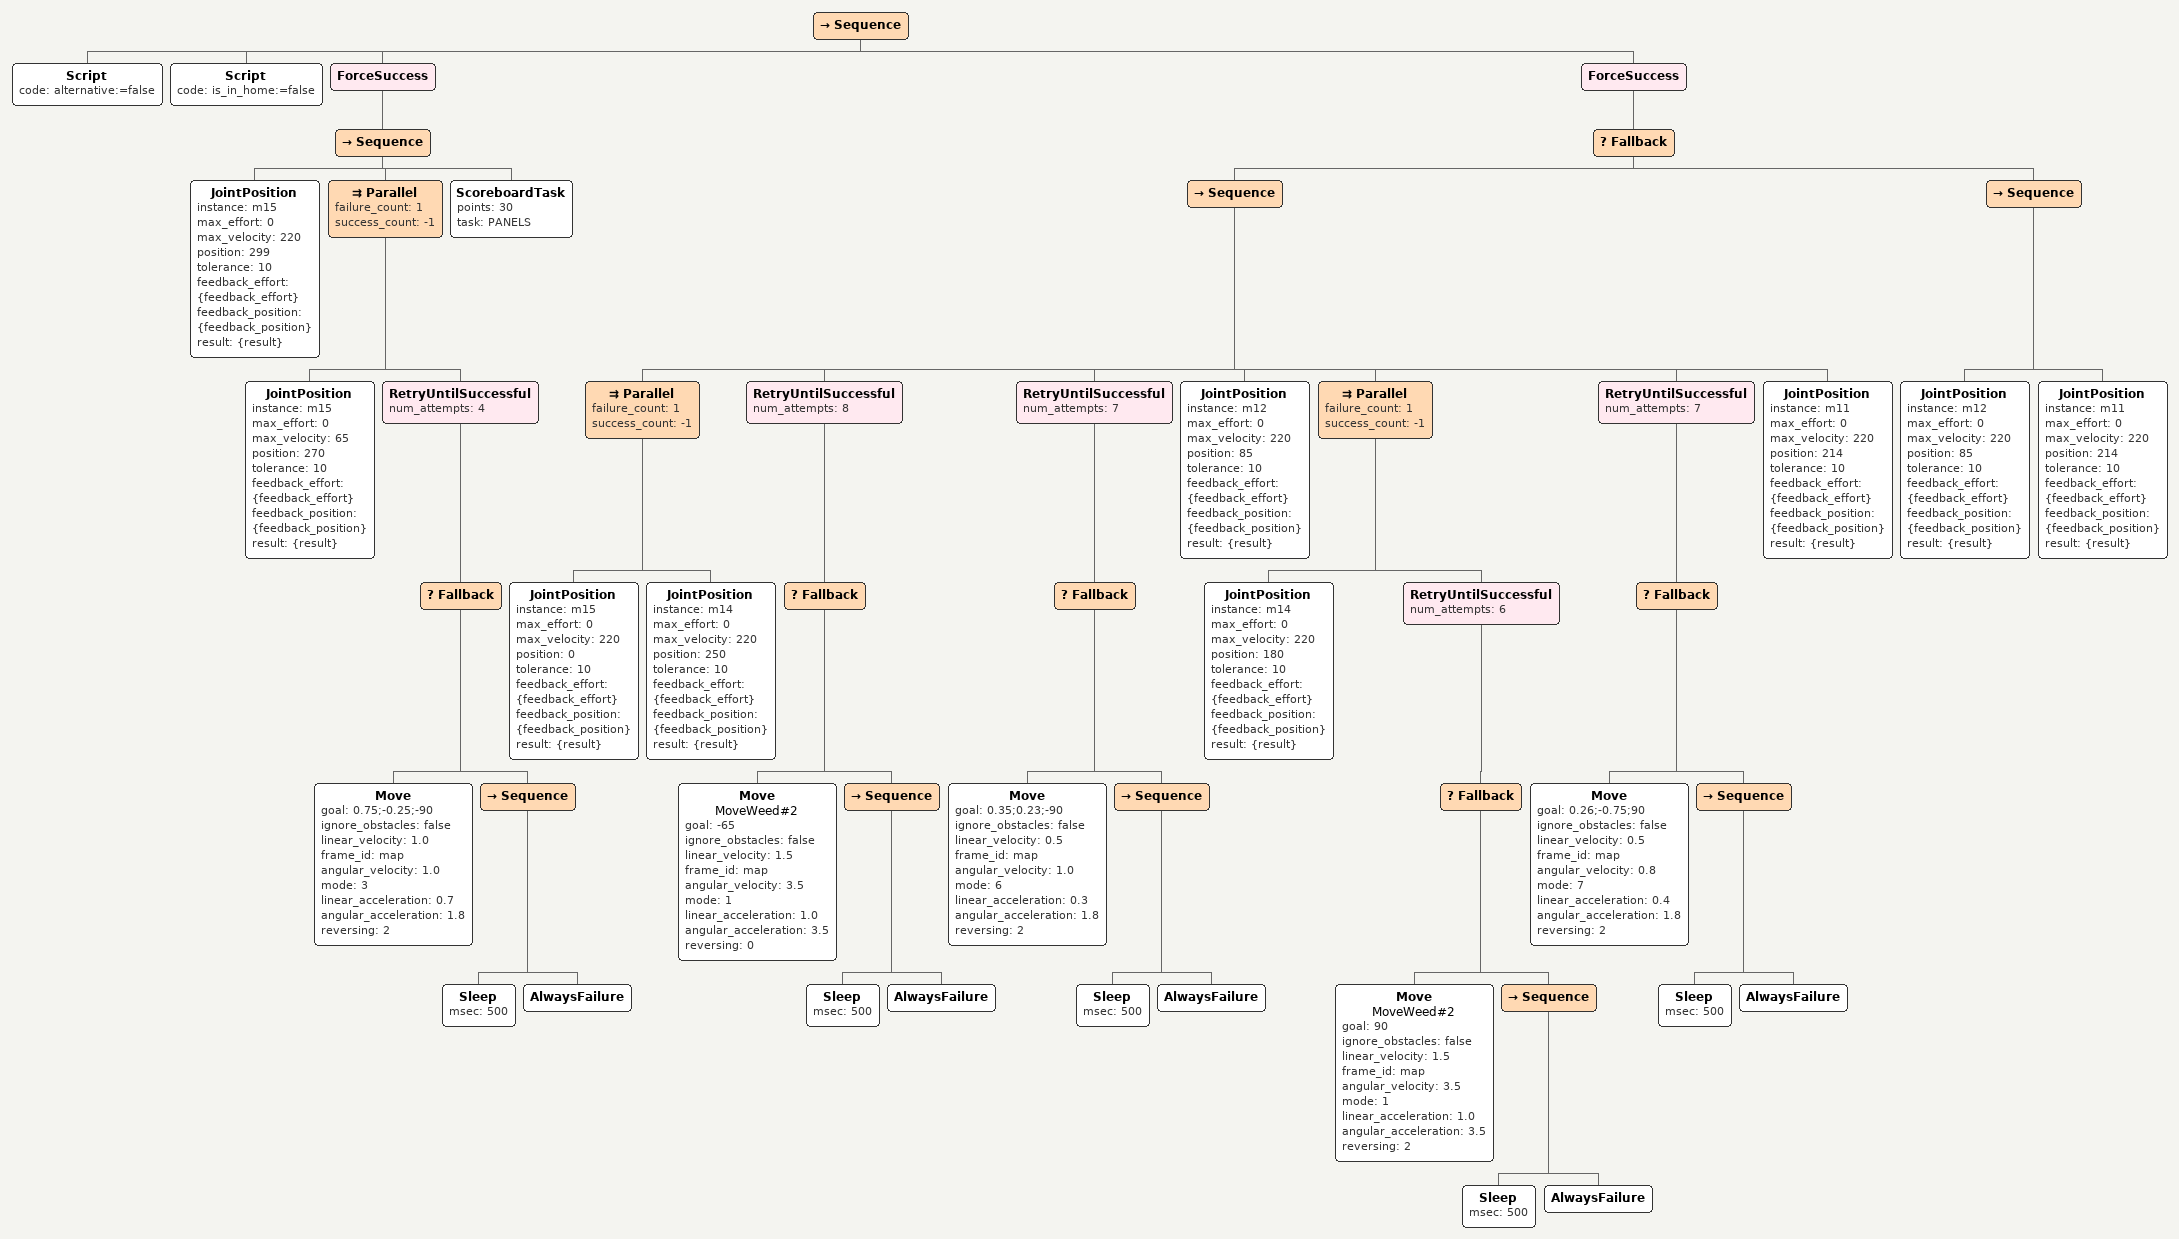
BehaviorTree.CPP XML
<Sequence>
  <Script code="alternative:=false"/>
  <Script code="is_in_home:=false"/>
  <ForceSuccess>
    <Sequence>
      <JointPosition instance="m15" max_effort="0" max_velocity="220" position="299" tolerance="10" feedback_effort="{feedback_effort}" feedback_position="{feedback_position}" result="{result}"/>
      <Parallel failure_count="1" success_count="-1">
        <JointPosition instance="m15" max_effort="0" max_velocity="65" position="270" tolerance="10" feedback_effort="{feedback_effort}" feedback_position="{feedback_position}" result="{result}"/>
        <RetryUntilSuccessful num_attempts="4">
          <Fallback>
            <Move goal="0.75;-0.25;-90" ignore_obstacles="false" linear_velocity="1.0" frame_id="map" angular_velocity="1.0" mode="3" linear_acceleration="0.7" angular_acceleration="1.8" reversing="2"/>
            <Sequence>
              <Sleep msec="500"/>
              <AlwaysFailure/>
            </Sequence>
          </Fallback>
        </RetryUntilSuccessful>
      </Parallel>
      <ScoreboardTask points="30" task="PANELS"/>
    </Sequence>
  </ForceSuccess>
  <ForceSuccess>
    <Fallback>
      <Sequence>
        <Parallel failure_count="1" success_count="-1">
          <JointPosition instance="m15" max_effort="0" max_velocity="220" position="0" tolerance="10" feedback_effort="{feedback_effort}" feedback_position="{feedback_position}" result="{result}"/>
          <JointPosition instance="m14" max_effort="0" max_velocity="220" position="250" tolerance="10" feedback_effort="{feedback_effort}" feedback_position="{feedback_position}" result="{result}"/>
        </Parallel>
        <RetryUntilSuccessful num_attempts="8">
          <Fallback>
            <Move name="MoveWeed#2" goal="-65" ignore_obstacles="false" linear_velocity="1.5" frame_id="map" angular_velocity="3.5" mode="1" linear_acceleration="1.0" angular_acceleration="3.5" reversing="0"/>
            <Sequence>
              <Sleep msec="500"/>
              <AlwaysFailure/>
            </Sequence>
          </Fallback>
        </RetryUntilSuccessful>
        <RetryUntilSuccessful num_attempts="7">
          <Fallback>
            <Move goal="0.35;0.23;-90" ignore_obstacles="false" linear_velocity="0.5" frame_id="map" angular_velocity="1.0" mode="6" linear_acceleration="0.3" angular_acceleration="1.8" reversing="2"/>
            <Sequence>
              <Sleep msec="500"/>
              <AlwaysFailure/>
            </Sequence>
          </Fallback>
        </RetryUntilSuccessful>
        <JointPosition instance="m12" max_effort="0" max_velocity="220" position="85" tolerance="10" feedback_effort="{feedback_effort}" feedback_position="{feedback_position}" result="{result}"/>
        <Parallel failure_count="1" success_count="-1">
          <JointPosition instance="m14" max_effort="0" max_velocity="220" position="180" tolerance="10" feedback_effort="{feedback_effort}" feedback_position="{feedback_position}" result="{result}"/>
          <RetryUntilSuccessful num_attempts="6">
            <Fallback>
              <Move name="MoveWeed#2" goal="90" ignore_obstacles="false" linear_velocity="1.5" frame_id="map" angular_velocity="3.5" mode="1" linear_acceleration="1.0" angular_acceleration="3.5" reversing="2"/>
              <Sequence>
                <Sleep msec="500"/>
                <AlwaysFailure/>
              </Sequence>
            </Fallback>
          </RetryUntilSuccessful>
        </Parallel>
        <RetryUntilSuccessful num_attempts="7">
          <Fallback>
            <Move goal="0.26;-0.75;90" ignore_obstacles="false" linear_velocity="0.5" frame_id="map" angular_velocity="0.8" mode="7" linear_acceleration="0.4" angular_acceleration="1.8" reversing="2"/>
            <Sequence>
              <Sleep msec="500"/>
              <AlwaysFailure/>
            </Sequence>
          </Fallback>
        </RetryUntilSuccessful>
        <JointPosition instance="m11" max_effort="0" max_velocity="220" position="214" tolerance="10" feedback_effort="{feedback_effort}" feedback_position="{feedback_position}" result="{result}"/>
      </Sequence>
      <Sequence>
        <JointPosition instance="m12" max_effort="0" max_velocity="220" position="85" tolerance="10" feedback_effort="{feedback_effort}" feedback_position="{feedback_position}" result="{result}"/>
        <JointPosition instance="m11" max_effort="0" max_velocity="220" position="214" tolerance="10" feedback_effort="{feedback_effort}" feedback_position="{feedback_position}" result="{result}"/>
      </Sequence>
    </Fallback>
  </ForceSuccess>
</Sequence>
